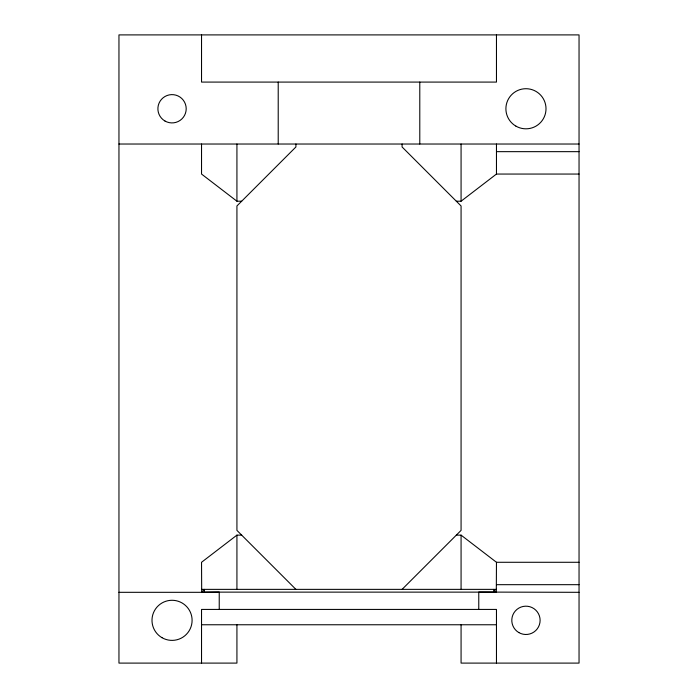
<?xml version="1.0" encoding="UTF-8"?>
<svg xmlns="http://www.w3.org/2000/svg" width="698" height="698" viewBox="0 0 698 698"><rect width="100%" height="100%" fill="white"/><g stroke="black" fill="none" stroke-linecap="round" stroke-linejoin="round"><path stroke-width="1.05" d="M204.462 592.096L204.488 589.365L201.539 592.314L118.957 592.314M241.674 535.13L236.927 535.13L201.539 562.283L201.687 592.131L496.313 592.131L496.461 562.283L461.073 535.13L456.326 535.13M402.092 589.365L461.073 530.384L461.073 205.962L402.092 146.973L402.092 144.024M456.326 201.207L461.073 201.207L496.461 174.055L579.043 174.055M201.539 592.314L219.233 592.07L219.233 609.424M118.957 144.024L579.043 144.024M496.461 151.658L579.043 151.658M201.539 144.024L201.539 174.055L236.927 201.207L241.674 201.207M496.461 562.283L579.043 562.283M496.461 584.68L579.043 584.68M201.539 589.365L496.461 589.365M478.767 609.424L478.767 592.07L579.043 592.314M201.539 624.762L496.461 624.762M496.313 592.131L493.512 589.365L493.922 592.105M295.908 589.365L236.927 530.384L236.927 205.962L295.908 146.973L295.908 144.024M496.461 34.9L496.461 82.085L201.539 82.085L201.539 34.9M496.461 144.024L496.461 174.055M496.461 663.1L496.461 609.424L201.539 609.424L201.539 663.1M461.073 144.024L461.073 201.207M461.073 535.13L461.073 589.365M461.073 624.762L461.073 663.1L579.043 663.1L579.043 34.9L118.957 34.9L118.957 663.1L236.927 663.1L236.927 624.762M419.786 82.085L419.786 144.024M278.214 82.085L278.214 144.024M236.927 144.024L236.927 201.207M236.927 535.13L236.927 589.365M164.964 121.024A14.161 14.161 0 0 0 186.2 108.766A14.161 14.161 0 0 0 164.964 96.507A14.161 14.161 0 0 0 164.964 121.024M518.876 632.597A14.161 14.161 0 0 0 540.112 620.339A14.161 14.161 0 0 0 518.876 608.071A14.161 14.161 0 0 0 518.876 632.597M162.015 637.702A20.059 20.059 0 0 0 192.098 620.339A20.059 20.059 0 0 0 162.015 602.967A20.059 20.059 0 0 0 162.015 637.702M515.927 126.137A20.059 20.059 0 0 0 546.01 108.766A20.059 20.059 0 0 0 515.927 91.394A20.059 20.059 0 0 0 515.927 126.137"/></g></svg>
